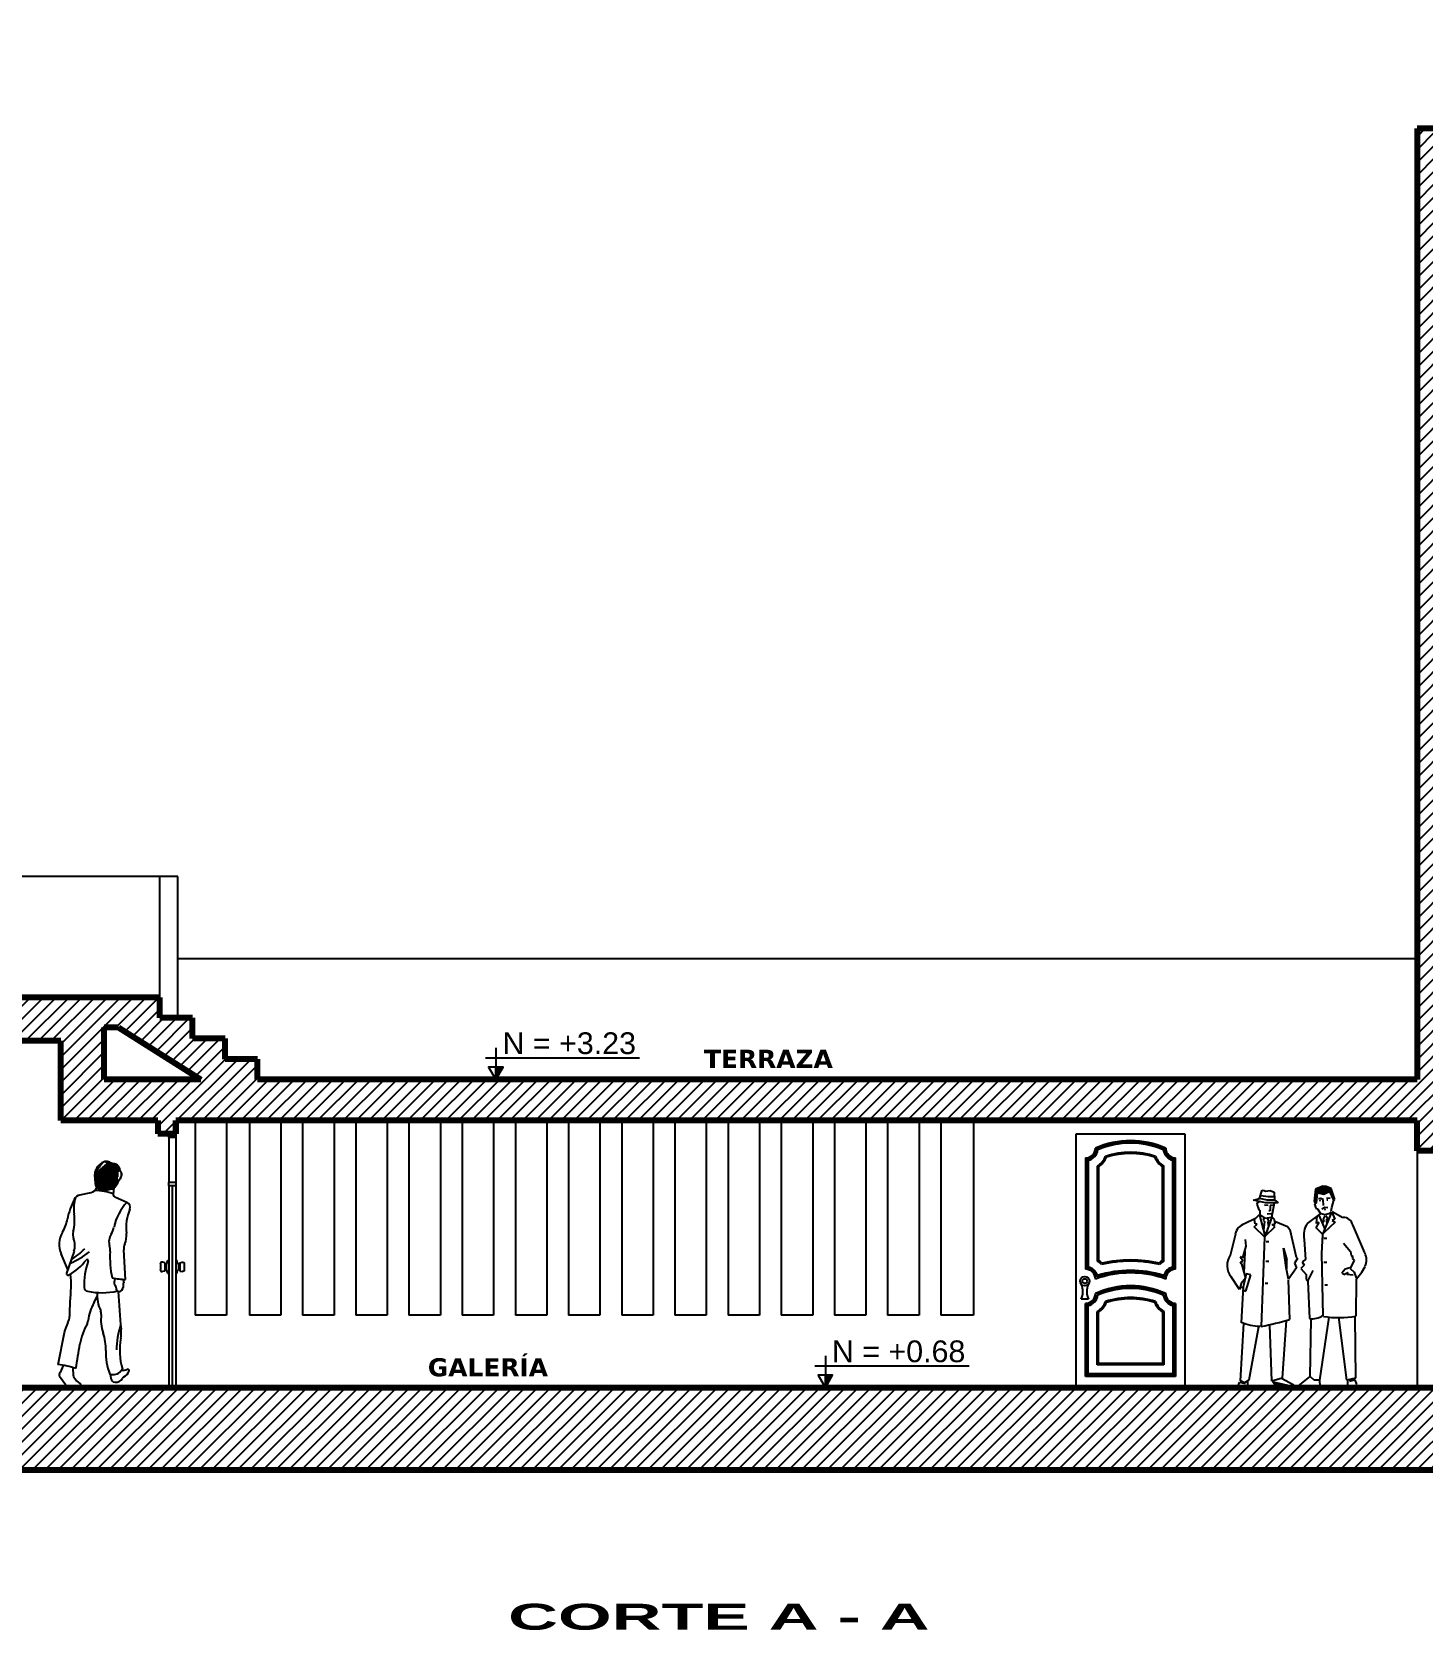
# Model space of a CAD drawing. Header units: inches. Extents: x -31.7 to 1.8, y -1.3 to 12.4.
# Drawn here: x -21.65 to -10.14, y -1.33 to 11.9 of the extents above; entities that cross this region are included whole.
import ezdxf

# ---------------------------------------------------------------- set-up
doc = ezdxf.new("R2010")
doc.units = ezdxf.units.IN
doc.header["$MEASUREMENT"] = 0
for name, color, linetype in [('Cotas', 60, 'Continuous'), ('Gradas', 3, 'Continuous'), ('Pared lejana', 152, 'Continuous'), ('Personas', 241, 'Continuous'), ('Puertas', 1, 'Continuous'), ('Texto', 98, 'Continuous'), ('Textura piso', 8, 'Continuous'), ('Ventana', 4, 'Continuous')]:
    doc.layers.add(name, color=color, linetype=linetype)
doc.layers.add('Paredes', color=5, linetype='Continuous', lineweight=80)
doc.styles.add('SANSSERIFBOLD', font='sasb____.pfb', dxfattribs={"width": 0.85, "height": 0.6})
doc.styles.get("Standard").update_dxf_attribs({"font": 'arial.ttf'})

# ---------------------------------------------------------------- blocks, each defined once
blk = doc.blocks.new('Puerta ele')
at = {"layer": 'Puertas', "linetype": 'Continuous'}
for p, q in [((330.196, 32.366), (330.196, 34.466)), ((330.196, 34.466), (331.096, 34.466)), ((331.096, 34.466), (331.096, 32.366)), ((330.274, 34.267), (330.274, 33.346)), ((330.285, 34.257), (330.285, 33.356)), ((331.007, 33.356), (331.007, 34.257)), ((331.018, 33.346), (331.018, 34.267)), ((330.296, 34.248), (330.296, 33.365)), ((330.371, 34.199), (330.371, 33.414)), ((330.382, 34.193), (330.382, 33.42)), ((330.91, 33.42), (330.91, 34.193)), ((330.921, 33.414), (330.921, 34.199)), ((330.996, 33.365), (330.996, 34.248)), ((330.297, 33.098), (330.238, 33.098)), ((330.274, 32.458), (330.274, 33.064)), ((331.018, 33.064), (331.018, 32.458)), ((330.285, 32.469), (330.285, 33.054)), ((330.296, 32.48), (330.296, 33.045)), ((330.371, 32.555), (330.371, 32.996)), ((330.382, 32.566), (330.382, 32.99)), ((330.91, 32.99), (330.91, 32.566)), ((330.921, 32.996), (330.921, 32.555)), ((330.996, 33.045), (330.996, 32.48)), ((331.007, 33.054), (331.007, 32.469)), ((330.921, 32.555), (330.371, 32.555)), ((330.91, 32.566), (330.382, 32.566)), ((331.018, 32.458), (330.274, 32.458)), ((331.007, 32.469), (330.285, 32.469)), ((330.996, 32.48), (330.296, 32.48)), ((331.096, 32.366), (330.196, 32.366))]:
    blk.add_line(p, q, dxfattribs=at)
for radius in [0.039, 0.0194]:
    blk.add_circle((330.267, 33.248), radius, dxfattribs=at)
for centre, radius, start, end in [((330.646, 33.715), 0.696, 65.282, 114.718), ((330.646, 33.709), 0.691, 66.0655, 113.9345), ((330.646, 33.703), 0.687, 66.8231, 113.1769), ((330.274, 34.348), 0.0807, 270, 360), ((330.274, 34.348), 0.0915, 276.7563, 355.959), ((330.274, 34.348), 0.102, 282.1532, 352.5847), ((330.274, 34.348), 0.178, 303.0557, 338.1439), ((330.274, 34.348), 0.188, 304.8499, 336.776), ((330.646, 33.649), 0.665, 71.8684, 108.1316), ((330.646, 33.64), 0.664, 72.5911, 107.4089), ((331.018, 34.348), 0.188, 203.224, 235.1501), ((331.018, 34.348), 0.178, 201.8561, 236.9443), ((331.018, 34.348), 0.102, 187.4153, 257.8468), ((331.018, 34.348), 0.0915, 184.041, 263.2437), ((331.018, 34.348), 0.0807, 180, 270), ((330.274, 33.265), 0.0807, 0, 90), ((330.274, 33.265), 0.0915, 9.8943, 83.2437), ((330.274, 33.265), 0.102, 17.2566, 77.8468), ((330.274, 33.265), 0.178, 42.8508, 56.9443), ((330.646, 32.428), 0.909, 72.4562, 107.5438), ((330.274, 33.265), 0.188, 44.874, 55.1501), ((330.646, 32.327), 1.086, 77.1532, 102.8468), ((330.646, 32.312), 1.111, 77.6199, 102.3801), ((331.018, 33.265), 0.188, 124.8499, 135.126), ((331.018, 33.265), 0.178, 123.0557, 137.1492), ((331.018, 33.265), 0.102, 102.1532, 162.7434), ((331.018, 33.265), 0.0915, 96.7563, 170.1057), ((331.018, 33.265), 0.0807, 90, 180), ((330.092, 33.161), 0.159, 336.6196, 22.0435), ((330.443, 33.161), 0.159, 157.9565, 203.3804), ((330.646, 32.462), 0.854, 70.0822, 109.9178), ((330.646, 32.513), 0.696, 65.282, 114.718), ((330.646, 32.444), 0.882, 71.3895, 108.6105), ((330.646, 32.506), 0.691, 66.0655, 113.9345), ((330.274, 33.145), 0.0807, 270, 360), ((330.274, 33.145), 0.0915, 276.7563, 355.959), ((330.274, 33.145), 0.102, 282.1532, 352.5847), ((330.274, 33.145), 0.178, 303.0557, 338.1439), ((330.646, 32.5), 0.687, 66.8231, 113.1769), ((330.274, 33.145), 0.188, 304.8499, 336.776), ((330.646, 32.447), 0.665, 71.8684, 108.1316), ((330.646, 32.437), 0.664, 72.5911, 107.4089), ((331.018, 33.145), 0.188, 203.224, 235.1501), ((331.018, 33.145), 0.178, 201.8561, 236.9443), ((331.018, 33.145), 0.102, 187.4153, 257.8468), ((331.018, 33.145), 0.0915, 184.041, 263.2437), ((331.018, 33.145), 0.0807, 180, 270)]:
    blk.add_arc(centre, radius, start, end, dxfattribs=at)
blk = doc.blocks.new('person')
at = {"layer": 'Personas', "true_color": 0x2f3232}
h = blk.add_hatch(dxfattribs=at)
h.set_pattern_fill('ANSI38', color=250, scale=0.05, style=0)
h.set_pattern_definition([(45, (367.752759, 28.646932), (-0.00441942, 0.00441942), []), (135, (367.752759, 28.646932), (-0.01325825, 0.00441942), [0.015625, -0.009375])])
h.paths.add_polyline_path([(367.722, 28.765), (367.681, 28.782), (367.654, 28.784), (367.594, 28.76), (367.582, 28.66), (367.593, 28.647), (367.599, 28.647), (367.606, 28.73), (367.662, 28.715), (367.711, 28.741), (367.746, 28.667), (367.745, 28.664), (367.753, 28.673)])
at = {"layer": 'Personas', "color": 36}
for p, q in [((367.131, 28.683), (367.153, 28.751)), ((367.14, 28.707), (367.201, 28.697)), ((367.153, 28.751), (367.168, 28.749)), ((367.168, 28.749), (367.179, 28.742)), ((367.179, 28.742), (367.219, 28.749)), ((367.219, 28.749), (367.252, 28.733)), ((367.252, 28.733), (367.254, 28.67)), ((367.08, 28.668), (367.131, 28.683)), ((367.179, 28.646), (367.08, 28.668)), ((367.131, 28.684), (367.191, 28.672)), ((367.285, 28.647), (367.179, 28.646)), ((367.191, 28.672), (367.254, 28.671)), ((367.201, 28.697), (367.253, 28.697)), ((367.254, 28.67), (367.285, 28.647)), ((367.549, 27.21), (367.557, 27.682)), ((367.704, 27.7), (367.626, 27.178)), ((367.853, 27.179), (367.785, 27.701)), ((367.918, 27.705), (367.925, 27.196)), ((367.582, 27.179), (367.549, 27.21)), ((367.626, 27.178), (367.582, 27.179)), ((367.925, 27.196), (367.853, 27.179))]:
    blk.add_line(p, q, dxfattribs=at)
at = {"layer": 'Personas', "color": 250, "true_color": 0x2f3232}
for p, q in [((367.594, 28.76), (367.582, 28.66)), ((367.654, 28.784), (367.594, 28.76)), ((367.681, 28.782), (367.654, 28.784)), ((367.722, 28.765), (367.681, 28.782)), ((367.753, 28.673), (367.722, 28.765)), ((367.582, 28.66), (367.593, 28.647)), ((367.593, 28.647), (367.599, 28.647)), ((367.645, 28.597), (367.67, 28.611)), ((367.67, 28.611), (367.695, 28.606)), ((367.745, 28.664), (367.753, 28.673))]:
    blk.add_line(p, q, dxfattribs=at)
at = {"layer": 'Personas'}
for p, q in [((367.606, 28.73), (367.598, 28.642)), ((367.662, 28.715), (367.606, 28.73)), ((367.711, 28.741), (367.662, 28.715)), ((367.746, 28.667), (367.711, 28.741)), ((367.114, 28.651), (367.107, 28.634)), ((367.107, 28.634), (367.121, 28.596)), ((367.126, 28.648), (367.114, 28.651)), ((367.121, 28.596), (367.132, 28.583)), ((367.126, 28.658), (367.126, 28.648)), ((367.132, 28.583), (367.132, 28.583)), ((367.132, 28.583), (367.132, 28.551)), ((367.172, 28.629), (367.202, 28.626)), ((367.217, 28.58), (367.208, 28.579)), ((367.242, 28.627), (367.217, 28.624)), ((367.217, 28.624), (367.217, 28.58)), ((367.231, 28.528), (367.253, 28.646)), ((367.598, 28.642), (367.584, 28.638)), ((367.584, 28.638), (367.596, 28.602)), ((367.596, 28.602), (367.609, 28.597)), ((367.609, 28.597), (367.635, 28.557)), ((367.634, 28.681), (367.618, 28.679)), ((367.627, 28.666), (367.638, 28.667)), ((367.656, 28.674), (367.634, 28.681)), ((367.659, 28.623), (367.656, 28.674)), ((367.667, 28.592), (367.678, 28.594)), ((367.683, 28.684), (367.714, 28.688)), ((367.687, 28.671), (367.696, 28.672)), ((367.724, 28.577), (367.727, 28.608)), ((367.727, 28.608), (367.746, 28.667)), ((367.13, 28.548), (367.173, 28.518)), ((367.173, 28.518), (367.231, 28.527)), ((367.194, 28.554), (367.226, 28.558)), ((367.253, 28.507), (367.231, 28.53)), ((367.838, 28.097), (367.812, 28.063)), ((367.812, 28.063), (367.828, 28.053)), ((367.828, 28.053), (367.861, 28.068)), ((367.876, 28.109), (367.838, 28.097)), ((367.861, 28.068), (367.852, 28.055)), ((367.852, 28.055), (367.905, 28.049))]:
    blk.add_line(p, q, dxfattribs=at)
at = {"layer": 'Personas', "color": 37}
for p, q in [((367.653, 28.384), (367.728, 28.568)), ((367.728, 28.568), (367.753, 28.511)), ((367.82, 28.523), (367.731, 28.572)), ((367.527, 28.474), (367.633, 28.555)), ((367.599, 28.44), (367.624, 28.482)), ((367.65, 28.386), (367.599, 28.44)), ((367.602, 28.476), (367.607, 28.535)), ((367.624, 28.482), (367.602, 28.476)), ((367.62, 28.545), (367.671, 28.427)), ((367.755, 28.485), (367.662, 28.399)), ((367.753, 28.511), (367.731, 28.501)), ((367.731, 28.501), (367.755, 28.485)), ((368.001, 28.233), (367.901, 28.463)), ((367.5, 28.342), (367.51, 28.176)), ((367.651, 28.384), (367.644, 28.226)), ((367.663, 28.354), (367.687, 28.354)), ((367.825, 28.312), (367.882, 28.244)), ((367.51, 28.176), (367.483, 28.157)), ((367.644, 28.226), (367.655, 27.71)), ((367.913, 28.171), (367.88, 28.103)), ((367.882, 28.244), (367.887, 28.211)), ((367.887, 28.211), (367.903, 28.202)), ((367.903, 28.202), (367.895, 28.184)), ((367.895, 28.184), (367.913, 28.171)), ((367.498, 28.13), (367.472, 28.102)), ((367.472, 28.102), (367.515, 28.052)), ((367.483, 28.157), (367.498, 28.13)), ((367.515, 28.052), (367.515, 28.017)), ((367.529, 27.999), (367.573, 28.085)), ((367.663, 28.156), (367.687, 28.156)), ((367.88, 28.103), (367.912, 28.071)), ((367.912, 28.071), (367.929, 28.024)), ((367.931, 28.017), (367.975, 28.072)), ((367.975, 28.072), (368.004, 28.119)), ((367.515, 28.017), (367.529, 27.999)), ((367.529, 27.999), (367.544, 27.688)), ((367.669, 27.968), (367.693, 27.968)), ((367.929, 27.707), (367.931, 28.017)), ((366.953, 27.13), (366.965, 27.162)), ((366.961, 27.116), (366.953, 27.13)), ((366.995, 27.117), (366.961, 27.116)), ((366.965, 27.162), (367.01, 27.15)), ((366.982, 27.157), (366.981, 27.17)), ((367.031, 27.132), (366.995, 27.117)), ((367.031, 27.172), (367.031, 27.132)), ((367.239, 27.165), (367.411, 27.127)), ((367.252, 27.147), (367.239, 27.165)), ((367.29, 27.137), (367.252, 27.147)), ((367.299, 27.145), (367.29, 27.137)), ((367.312, 27.134), (367.299, 27.145)), ((367.311, 27.196), (367.407, 27.142)), ((367.424, 27.122), (367.312, 27.134)), ((367.407, 27.142), (367.424, 27.122))]:
    blk.add_line(p, q, dxfattribs=at)
at = {"layer": 'Personas', "color": 36, "true_color": 0x673d14}
for p, q in [((367.097, 28.517), (367.006, 28.471)), ((367.085, 28.447), (367.11, 28.469)), ((367.173, 28.363), (367.085, 28.447)), ((367.087, 28.507), (367.13, 28.548)), ((367.094, 28.473), (367.087, 28.507)), ((367.11, 28.469), (367.094, 28.473)), ((367.13, 28.544), (367.174, 28.376)), ((367.166, 28.518), (367.16, 28.503)), ((367.16, 28.503), (367.172, 28.491)), ((367.172, 28.491), (367.164, 28.421)), ((367.231, 28.527), (367.174, 28.367)), ((367.174, 28.367), (367.258, 28.451)), ((367.195, 28.517), (367.203, 28.495)), ((367.203, 28.495), (367.199, 28.489)), ((367.199, 28.489), (367.201, 28.459)), ((367.234, 28.467), (367.26, 28.473)), ((367.258, 28.451), (367.234, 28.467)), ((367.26, 28.473), (367.253, 28.507)), ((367.261, 28.491), (367.361, 28.451)), ((367.361, 28.451), (367.382, 28.426)), ((366.93, 28.387), (366.886, 28.211)), ((367.011, 28.343), (367.016, 28.287)), ((367.145, 27.623), (367.173, 28.363)), ((367.184, 28.326), (367.208, 28.326)), ((367.382, 28.426), (367.434, 28.195)), ((366.989, 28.191), (366.97, 28.198)), ((366.97, 28.198), (366.989, 28.175)), ((366.989, 28.175), (366.982, 28.153)), ((367.016, 28.287), (366.989, 28.191)), ((367.002, 28.067), (367.011, 28.237)), ((367.011, 28.237), (367.009, 28.256)), ((367.349, 28.112), (367.328, 28.27)), ((367.328, 28.27), (367.356, 28.175)), ((367.356, 28.1), (367.356, 28.175)), ((367.445, 28.185), (367.42, 28.146)), ((367.434, 28.195), (367.445, 28.185)), ((366.982, 28.153), (366.969, 28.155)), ((366.969, 28.155), (366.982, 28.14)), ((366.982, 28.14), (367.014, 28.022)), ((367.019, 28.057), (366.992, 27.936)), ((367.016, 27.915), (367.057, 28.051)), ((367.057, 28.051), (367.019, 28.057)), ((367.183, 28.162), (367.206, 28.162)), ((367.37, 28.014), (367.349, 28.112)), ((367.435, 28.108), (367.37, 28.014)), ((367.42, 28.146), (367.435, 28.108)), ((366.965, 27.928), (366.896, 28.034)), ((366.977, 27.978), (366.965, 27.928)), ((366.975, 27.952), (366.994, 27.942)), ((367.014, 28.022), (366.977, 27.978)), ((366.98, 27.654), (366.996, 27.954)), ((366.995, 27.924), (367.016, 27.915)), ((367.176, 27.982), (367.2, 27.982)), ((367.368, 28.01), (367.379, 27.68))]:
    blk.add_line(p, q, dxfattribs=at)
at = {"layer": 'Personas', "color": 8}
for p, q in [((367.664, 28.496), (367.649, 28.475)), ((367.67, 28.538), (367.654, 28.505)), ((367.654, 28.505), (367.664, 28.496)), ((367.679, 28.54), (367.696, 28.515)), ((367.696, 28.515), (367.68, 28.5)), ((367.68, 28.5), (367.686, 28.484)), ((366.973, 27.174), (367, 27.647)), ((367.349, 27.672), (367.316, 27.196)), ((367.121, 27.62), (367.041, 27.178)), ((367.233, 27.169), (367.214, 27.637)), ((367.005, 27.157), (366.973, 27.174)), ((367.041, 27.178), (367.005, 27.157)), ((367.316, 27.196), (367.233, 27.169))]:
    blk.add_line(p, q, dxfattribs=at)
at = {"layer": 'Personas', "color": 18}
for p, q in [((367.466, 27.119), (367.448, 27.13)), ((367.545, 27.208), (367.45, 27.132)), ((367.596, 27.13), (367.466, 27.119)), ((367.577, 27.121), (367.578, 27.129)), ((367.577, 27.121), (367.633, 27.121)), ((367.63, 27.13), (367.596, 27.13)), ((367.626, 27.175), (367.63, 27.13)), ((367.633, 27.121), (367.63, 27.13)), ((367.858, 27.18), (367.857, 27.14)), ((367.857, 27.14), (367.888, 27.117)), ((367.92, 27.18), (367.875, 27.168)), ((367.888, 27.117), (367.92, 27.116)), ((367.906, 27.178), (367.908, 27.192)), ((367.934, 27.142), (367.92, 27.18)), ((367.92, 27.116), (367.934, 27.142))]:
    blk.add_line(p, q, dxfattribs=at)
at = {"layer": 'Personas'}
blk.add_arc((367.671, 28.623), 0.0725, 241.9613, 315.0688, dxfattribs=at)
at = {"layer": 'Personas', "color": 36, "true_color": 0x673d14}
for centre, radius, start, end in [((367.038, 28.365), 0.111, 106.6876, 167.3404), ((367.01, 28.128), 0.148, 145.5147, 219.4769), ((367.149, 28.067), 0.443, 247.614, 268.0811), ((366.555, 30.505), 2.942, 281.5632, 286.2566)]:
    blk.add_arc(centre, radius, start, end, dxfattribs=at)
at = {"layer": 'Personas', "color": 37}
for centre, radius, start, end in [((367.665, 28.38), 0.169, 146.1186, 192.5001), ((367.823, 28.444), 0.0809, 13.4575, 90.7347), ((367.884, 28.173), 0.131, 337.4395, 25.0407), ((367.563, 27.866), 0.179, 263.4868, 300.9015), ((367.787, 28.495), 0.799, 260.8693, 280.0412)]:
    blk.add_arc(centre, radius, start, end, dxfattribs=at)
blk = doc.blocks.new('people')
at = {"true_color": 0x2f3232}
h = blk.add_hatch(dxfattribs=at)
h.set_pattern_fill('ANSI38', color=250, scale=0.05, angle=45, style=0)
h.set_pattern_definition([(90, (326.720215, 24.233731), (-0.00625, 9e-19), []), (180, (326.720215, 24.233731), (-0.0125, -0.00625), [0.015625, -0.009375])])
edge = h.paths.add_edge_path()
edge.add_arc((326.658, 24.408), 0.0398, 11.1317, 76.2407)
edge.add_arc((326.617, 24.35), 0.123, 113.2344, 172.903)
edge.add_arc((326.771, 24.869), 0.434, 248.6383, 256.2407)
edge.add_arc((326.591, 24.41), 0.0582, 68.6383, 113.2344)
edge.add_arc((326.559, 24.358), 0.0645, 172.903, 191.7376)
edge.add_arc((326.177, 24.278), 0.325, 0.6648, 11.7376)
edge.add_arc((326.547, 24.283), 0.0448, 180.6648, 256.2568)
edge.add_arc((326.582, 24.424), 0.191, 256.2568, 287.5392)
edge.add_arc((326.621, 24.301), 0.061, 287.5392, 337.6468)
edge.add_arc((326.878, 24.195), 0.217, 139.938, 157.6468)
edge.add_arc((326.789, 24.434), 0.0933, 191.1317, 216.2418)
edge.add_arc((326.684, 24.358), 0.0358, 319.938, 396.2418)
at = {"color": 37}
for p, q in [((326.373, 24.191), (326.465, 24.212)), ((326.653, 24.249), (326.648, 24.198)), ((326.661, 24.176), (326.762, 24.131)), ((326.273, 23.573), (326.217, 23.703)), ((326.324, 23.727), (326.263, 23.543)), ((326.75, 23.491), (326.735, 23.736))]:
    blk.add_line(p, q, dxfattribs=at)
at = {"color": 8}
for p, q in [((326.192, 22.788), (326.244, 23.052)), ((326.233, 22.781), (326.209, 22.721)), ((326.315, 22.762), (326.318, 22.694)), ((326.265, 22.607), (326.204, 22.69)), ((326.624, 22.708), (326.629, 22.673)), ((326.361, 22.599), (326.377, 22.61))]:
    blk.add_line(p, q, dxfattribs=at)
at = {"color": 7}
blk.add_line((326.724, 22.75), (326.711, 22.734), dxfattribs=at)
at = {"color": 250, "true_color": 0x2f3232}
for centre, radius, start, end in [((326.591, 24.41), 0.0582, 68.6383, 113.2344), ((326.559, 24.358), 0.0645, 172.903, 191.7376), ((326.617, 24.35), 0.123, 113.2344, 172.903), ((326.177, 24.278), 0.325, 0.6648, 11.7376), ((326.771, 24.869), 0.434, 248.6383, 256.2407), ((326.658, 24.408), 0.0398, 11.1317, 76.2407), ((326.789, 24.434), 0.0933, 191.1317, 216.2418), ((326.684, 24.358), 0.0358, 319.938, 36.2418), ((326.547, 24.283), 0.0448, 180.6648, 256.2568), ((326.582, 24.424), 0.191, 256.2568, 287.5392), ((326.621, 24.301), 0.061, 287.5392, 337.6468), ((326.878, 24.195), 0.217, 139.938, 157.6468)]:
    blk.add_arc(centre, radius, start, end, dxfattribs=at)
at = {"color": 37}
for centre, radius, start, end in [((326.448, 24.283), 0.073, 283.256, 334.5444), ((326.481, 23.713), 0.515, 71.0255, 88.3019), ((326.851, 23.877), 0.593, 152.2152, 168.7633), ((326.655, 24.076), 0.333, 163.7872, 187.0166), ((326.39, 24.12), 0.0724, 103.256, 152.2152), ((326.67, 24.196), 0.0219, 174.5751, 246.0598), ((327.078, 23.836), 0.432, 136.9705, 168.178), ((327.181, 23.915), 0.426, 158.1701, 185.4665), ((326.743, 24.09), 0.0451, 338.1701, 66.0597), ((325.911, 24.064), 0.365, 330.0578, 348.7633), ((325.93, 23.986), 0.399, 345.8402, 7.0166), ((326.4, 23.783), 0.199, 150.0578, 203.4411), ((326.41, 23.865), 0.0965, 165.8402, 202.2302), ((326.184, 23.773), 0.147, 341.7326, 22.2302), ((326.73, 23.803), 0.117, 146.8546, 196.7471), ((326.491, 23.959), 0.167, 326.8546, 348.178), ((326.572, 23.856), 0.186, 337.8521, 5.4665), ((326.094, 24.146), 0.555, 290.8435, 310.1037), ((326.001, 24.138), 0.568, 301.8431, 316.439), ((326.494, 23.732), 0.129, 356.5823, 16.7471), ((327.431, 23.676), 0.81, 176.5823, 192.2391), ((326.85, 23.743), 0.115, 157.8521, 183.5164), ((326.275, 23.539), 0.0129, 161.7326, 299.7251), ((326.041, 23.95), 0.485, 299.7251, 322.1534), ((326.937, 23.456), 0.529, 159.4195, 183.4038), ((326.432, 23.646), 0.00999, 339.4195, 142.1534), ((326.442, 23.427), 0.0334, 183.4038, 258.5087), ((326.774, 24.157), 0.666, 258.3556, 267.9638), ((326.552, 23.965), 0.583, 258.5087, 282.9627)]:
    blk.add_arc(centre, radius, start, end, dxfattribs=at)
at = {"color": 8}
for centre, radius, start, end in [((328.806, 23.186), 2.519, 174.534, 179.9924), ((325.928, 23.461), 0.373, 354.534, 11.4008), ((326.841, 23.107), 0.402, 151.5146, 173.6281), ((325.326, 23.929), 1.322, 331.5146, 334.1443), ((326.794, 23.356), 0.278, 174.3047, 206.1911), ((330.828, 23.535), 4.14, 181.9686, 186.3209), ((326.181, 23.186), 0.106, 330.7516, 359.9924), ((326.383, 23.158), 0.0588, 329.8186, 353.6282), ((326.498, 23.21), 0.0514, 351.5802, 26.1911), ((326.863, 23.156), 0.317, 171.5802, 199.7946), ((326.517, 22.998), 0.279, 150.7516, 168.8509), ((326.867, 22.877), 0.5, 149.8186, 170.8906), ((326.201, 22.918), 0.386, 357.7228, 19.7946), ((327.324, 22.908), 0.648, 161.4987, 180), ((326.457, 23.051), 0.258, 349.755, 6.3209), ((305.987, 26.225), 20.646, 350.3255, 350.8906), ((327.044, 22.885), 0.458, 177.7228, 202.6493), ((327.265, 22.905), 0.563, 169.755, 196.031), ((326.049, 21.798), 1.001, 73.1531, 81.829), ((326.769, 22.738), 0.0102, 342.8074, 111.8727), ((326.218, 22.7), 0.0171, 148.5305, 216.3056), ((326.138, 22.749), 0.0762, 328.5305, 338.2916), ((326.334, 22.694), 0.0154, 182.697, 212.5784), ((326.498, 22.8), 0.211, 212.5784, 234.9166), ((326.371, 22.619), 0.0102, 305.1279, 54.9166), ((326.648, 22.785), 0.0808, 250.8808, 321.1274), ((326.665, 22.678), 0.0363, 188.106, 262.8731), ((326.669, 22.705), 0.0634, 262.8731, 330.747), ((326.729, 22.839), 0.0979, 262.8145, 291.8728), ((326.748, 22.66), 0.0279, 116.2042, 150.747), ((326.699, 22.76), 0.0839, 296.2042, 342.8074), ((326.278, 22.617), 0.0167, 216.3056, 269.5881), ((326.273, 21.871), 0.729, 83.9695, 89.5881), ((326.351, 22.614), 0.0176, 263.9695, 305.1279)]:
    blk.add_arc(centre, radius, start, end, dxfattribs=at)
at = {"layer": 'Personas'}
for p, q in [((326.661, 23.5), (326.656, 23.469)), ((326.73, 23.492), (326.735, 23.465))]:
    blk.add_line(p, q, dxfattribs=at)
for centre, radius, start, end in [((326.683, 23.465), 0.027, 170.4592, 224.3283), ((326.642, 23.425), 0.0298, 353.2856, 44.3283), ((326.698, 23.418), 0.0262, 173.2856, 325.7475), ((326.644, 23.455), 0.0909, 325.7475, 5.022), ((326.706, 23.46), 0.0292, 5.022, 9.1218)]:
    blk.add_arc(centre, radius, start, end, dxfattribs=at)
blk = doc.blocks.new('MANUBRO')
for p, q in [((-0.069, 0.076), (-0.069, 0.03)), ((-0.033, 0.087), (-0.051, 0.092)), ((-0.033, 0.018), (-0.051, 0.014)), ((-0.033, 0.087), (-0.033, 0.018)), ((-0.033, 0.073), (-0.02, 0.073)), ((-0.033, 0.032), (-0.02, 0.032)), ((-0.02, 0.073), (-0.02, 0.032)), ((-0.009, 0.106), (0, 0.106)), ((-0.009, 0), (0, 0))]:
    blk.add_line(p, q)
for centre, radius, start, end in [((-0.053, 0.076), 0.0163, 85.3243, 180), ((-0.053, 0.03), 0.0163, 180, 274.6757), ((-0.06, 0.106), 0.0515, 320.834, 359.8998), ((-0.06, 0), 0.0515, 0.1002, 39.166)]:
    blk.add_arc(centre, radius, start, end)
blk = doc.blocks.new('puerta corte')
at = {"layer": 'Puertas'}
for p, q in [((339.074, 16.603), (339.074, 16.233)), ((339.134, 16.603), (339.134, 16.233)), ((339.074, 16.203), (339.074, 14.533)), ((339.104, 16.203), (339.104, 14.533)), ((339.134, 16.203), (339.134, 14.533)), ((339.134, 14.533), (339.074, 14.533))]:
    blk.add_line(p, q, dxfattribs=at)
at = {"layer": 'Puertas', "ltscale": 5}
for points in [[(339.074, 16.603), (339.074, 16.633), (339.134, 16.633), (339.134, 16.603), (339.134, 16.603), (339.134, 16.603), (339.074, 16.603), (339.074, 16.633)], [(339.074, 16.203), (339.074, 16.233), (339.134, 16.233), (339.134, 16.203), (339.134, 16.203), (339.134, 16.203), (339.074, 16.203), (339.074, 16.233)]]:
    blk.add_lwpolyline(points, dxfattribs=at)
at = {"layer": 'Puertas'}
blk.add_blockref('MANUBRO', (339.074, 15.48), dxfattribs=at)
at = {"layer": 'Puertas', "xscale": -1}
blk.add_blockref('MANUBRO', (339.134, 15.48), dxfattribs=at)
blk = doc.blocks.new('T')
at = {"ltscale": 0.5}
blk.add_hatch(color=256, dxfattribs=at).paths.add_polyline_path([(2.6, 0), (0, 0), (2.6, -1.5)])
blk.add_line((0, 0), (2.6, 0), dxfattribs=at)
at = {"linetype": 'Continuous', "ltscale": 0.5}
blk.add_lwpolyline([(0, 0), (2.6, -1.5), (2.6, 1.5)], close=True, dxfattribs=at)
blk = doc.blocks.new('nivel c')
at = {"layer": 'Cotas'}
for p, q in [((230.97, 33.232), (230.97, 32.969)), ((230.884, 33.149), (232.159, 33.149))]:
    blk.add_line(p, q, dxfattribs=at)
at = {"layer": 'Cotas', "color": 8, "xscale": 0.03999999999996362, "yscale": 0.03999999999996362, "zscale": 0.03999999999996362, "rotation": 90}
blk.add_blockref('T', (230.97, 32.969), dxfattribs=at)

msp = doc.modelspace()

# ---------------------------------------------------------------- hatches: boundary and pattern name
at = {"layer": 'Textura piso'}
h = msp.add_hatch(dxfattribs=at)
h.set_pattern_fill('ANSI31', color=256, scale=0.6, style=0)
h.set_pattern_definition([(45, (0.2, 0), (-0.05303301, 0.05303301), [])])
h.paths.add_polyline_path([(-25.487, 0.68), (-25.487, 0.34), (-25.982, 0.34), (-25.982, 0.17), (-29.8, 0.17), (-29.8, 4.61), (-26.779, 4.61), (-26.779, 4.81), (-29.8, 4.81), (-29.8, 4.91), (-30.05, 4.91), (-30.05, 0.17), (-31.435, 0.17), (-31.435, 0), (0, 0), (0, 0.17), (-0.3, 0.17), (-0.3, 0.34), (-1.12, 0.34), (-1.12, 2.89), (0.2, 2.89), (0.2, 3.04), (0, 3.04), (0, 11.1), (-0.15, 11.1), (-0.15, 10.3), (-5.083, 10.3), (-5.083, 11.9), (-5.203, 11.9), (-5.203, 3.23), (-5.463, 3.23), (-5.463, 11.9), (-5.583, 11.9), (-5.583, 10.3), (-10.044, 10.3), (-10.044, 11.1), (-10.194, 11.1), (-10.194, 3.23), (-19.786, 3.23), (-19.786, 3.4), (-20.056, 3.4), (-20.056, 3.57), (-20.326, 3.57), (-20.326, 3.74), (-20.596, 3.74), (-20.596, 3.91), (-26.929, 3.91), (-26.929, 3.55), (-21.415, 3.55), (-21.415, 2.89), (-20.612, 2.89), (-20.612, 2.78), (-20.462, 2.78), (-20.462, 2.89), (-10.194, 2.89), (-10.194, 2.64), (-9.193, 2.64), (-6.493, 0.94), (-5.583, 0.94), (-5.583, 0.34), (-9.671, 0.34), (-9.671, 0.51), (-9.941, 0.51), (-9.941, 0.68)])
h.paths.add_polyline_path([(-21.055, 3.23), (-21.055, 3.66), (-20.938, 3.66), (-20.255, 3.23)], flags=16)
h.paths.add_polyline_path([(-9.944, 2.89), (-8.923, 2.89), (-8.923, 2.72), (-8.653, 2.72), (-8.653, 2.55), (-8.383, 2.55), (-8.383, 2.38), (-8.113, 2.38), (-8.113, 2.21), (-7.843, 2.21), (-7.843, 2.04), (-7.573, 2.04), (-7.573, 1.87), (-7.303, 1.87), (-7.303, 1.7), (-7.033, 1.7), (-7.033, 1.53), (-6.763, 1.53), (-6.763, 1.36), (-6.493, 1.36), (-6.493, 1.19), (-5.583, 1.19), (-5.583, 3.83), (-6.493, 3.83), (-9.193, 5.53), (-9.944, 5.53)], flags=17)
h.paths.add_polyline_path([(-9.944, 5.78), (-9.944, 9.93), (-5.583, 9.93), (-5.583, 4.08), (-6.493, 4.08), (-6.493, 4.25), (-6.763, 4.25), (-6.763, 4.42), (-7.033, 4.42), (-7.033, 4.59), (-7.303, 4.59), (-7.303, 4.76), (-7.573, 4.76), (-7.573, 4.93), (-7.843, 4.93), (-7.843, 5.1), (-8.113, 5.1), (-8.113, 5.27), (-8.383, 5.27), (-8.383, 5.44), (-8.653, 5.44), (-8.653, 5.61), (-8.923, 5.61), (-8.923, 5.78)], flags=16)
h.paths.add_polyline_path([(-5.463, 2.89), (-5.463, 0.34), (-2.679, 0.34), (-2.679, 2.89)], flags=17)
h.paths.add_polyline_path([(-5.083, 3.23), (-5.083, 6.12), (-3.67, 6.12), (-3.67, 3.23)], flags=16)
h.paths.add_polyline_path([(-5.083, 6.46), (-5.083, 9.93), (-3.67, 9.93), (-3.67, 6.46)], flags=16)
h.paths.add_polyline_path([(-3.55, 3.23), (-3.55, 6.12), (-0.25, 6.12), (-0.25, 3.23)], flags=16)
h.paths.add_polyline_path([(-3.55, 6.46), (-3.55, 9.93), (-0.25, 9.93), (-0.25, 6.46)], flags=16)
h.paths.add_polyline_path([(-2.579, 2.89), (-2.579, 0.34), (-1.316, 0.34), (-1.316, 2.89)], flags=17)

# ---------------------------------------------------------------- linework, layer by layer
at = {"layer": 'Gradas'}
msp.add_line((-20.596, 3.74), (-20.596, 3.91), dxfattribs=at)
at = {"layer": 'Pared lejana'}
for p, q in [((-20.446, 4.91), (-23.877, 4.91)), ((-20.596, 3.91), (-20.596, 4.91)), ((-20.446, 3.74), (-20.446, 4.91)), ((-10.194, 4.23), (-20.446, 4.23)), ((-10.194, 2.64), (-10.194, 0.68))]:
    msp.add_line(p, q, dxfattribs=at)
at = {"layer": 'Paredes'}
for p, q in [((-10.194, 11.1), (-10.194, 3.23)), ((-10.044, 11.1), (-10.194, 11.1)), ((-20.596, 3.91), (-26.929, 3.91)), ((-20.596, 3.74), (-20.596, 3.91)), ((-20.326, 3.74), (-20.596, 3.74)), ((-20.326, 3.57), (-20.326, 3.74)), ((-20.938, 3.66), (-21.055, 3.66)), ((-21.055, 3.23), (-21.055, 3.66)), ((-20.938, 3.66), (-20.255, 3.23)), ((-21.415, 3.55), (-26.929, 3.55)), ((-21.415, 2.89), (-21.415, 3.55)), ((-20.056, 3.57), (-20.326, 3.57)), ((-20.056, 3.4), (-20.056, 3.57)), ((-19.786, 3.4), (-20.056, 3.4)), ((-19.786, 3.23), (-19.786, 3.4)), ((-20.255, 3.23), (-21.055, 3.23)), ((-10.194, 3.23), (-19.786, 3.23)), ((-20.612, 2.89), (-21.415, 2.89)), ((-20.612, 2.89), (-20.612, 2.78)), ((-20.462, 2.78), (-20.612, 2.78)), ((-10.194, 2.89), (-20.462, 2.89)), ((-20.462, 2.78), (-20.462, 2.89)), ((-20.462, 2.89), (-20.462, 2.78)), ((-10.194, 2.64), (-10.194, 2.89)), ((-9.193, 2.64), (-10.194, 2.64)), ((-9.941, 0.68), (-25.487, 0.68)), ((-31.435, 0), (0, 0))]:
    msp.add_line(p, q, dxfattribs=at)
at = {"layer": 'Ventana'}
for p, q in [((-20.304, 2.89), (-20.304, 1.28)), ((-20.044, 2.89), (-20.044, 1.28)), ((-19.854, 2.89), (-19.854, 1.28)), ((-19.594, 2.89), (-19.594, 1.28)), ((-19.414, 2.89), (-19.414, 1.28)), ((-19.154, 2.89), (-19.154, 1.28)), ((-18.974, 2.89), (-18.974, 1.28)), ((-18.714, 2.89), (-18.714, 1.28)), ((-18.534, 2.89), (-18.534, 1.28)), ((-18.274, 2.89), (-18.274, 1.28)), ((-18.094, 2.89), (-18.094, 1.28)), ((-17.834, 2.89), (-17.834, 1.28)), ((-17.654, 2.89), (-17.654, 1.28)), ((-17.394, 2.89), (-17.394, 1.28)), ((-17.214, 2.89), (-17.214, 1.28)), ((-16.954, 2.89), (-16.954, 1.28)), ((-16.774, 2.89), (-16.774, 1.28)), ((-16.514, 2.89), (-16.514, 1.28)), ((-16.334, 2.89), (-16.334, 1.28)), ((-16.074, 2.89), (-16.074, 1.28)), ((-15.894, 2.89), (-15.894, 1.28)), ((-15.634, 2.89), (-15.634, 1.28)), ((-15.454, 2.89), (-15.454, 1.28)), ((-15.194, 2.89), (-15.194, 1.28)), ((-15.014, 2.89), (-15.014, 1.28)), ((-14.754, 2.89), (-14.754, 1.28)), ((-14.574, 2.89), (-14.574, 1.28)), ((-14.314, 2.89), (-14.314, 1.28)), ((-14.134, 2.89), (-14.134, 1.28)), ((-14.134, 2.89), (-13.864, 2.89)), ((-13.864, 2.89), (-13.864, 1.28)), ((-20.044, 1.28), (-20.304, 1.28)), ((-19.594, 1.28), (-19.854, 1.28)), ((-19.154, 1.28), (-19.414, 1.28)), ((-18.714, 1.28), (-18.974, 1.28)), ((-18.274, 1.28), (-18.534, 1.28)), ((-17.834, 1.28), (-18.094, 1.28)), ((-17.394, 1.28), (-17.654, 1.28)), ((-16.954, 1.28), (-17.214, 1.28)), ((-16.514, 1.28), (-16.774, 1.28)), ((-16.074, 1.28), (-16.334, 1.28)), ((-15.634, 1.28), (-15.894, 1.28)), ((-15.194, 1.28), (-15.454, 1.28)), ((-14.754, 1.28), (-15.014, 1.28)), ((-14.314, 1.28), (-14.574, 1.28)), ((-13.864, 1.28), (-14.134, 1.28))]:
    msp.add_line(p, q, dxfattribs=at)

# ---------------------------------------------------------------- block references
at = {"layer": 'Cotas'}
for p in [(-248.785, -29.739), (-246.059, -32.289)]:
    msp.add_blockref('nivel c', p, dxfattribs=at)
at = {"layer": 'Gradas'}
msp.add_blockref('puerta corte', (-359.596, -13.853), dxfattribs=at)
at = {"layer": 'Personas'}
for name, p in [('people', (-347.629, -21.916)), ('person', (-378.627, -26.436))]:
    msp.add_blockref(name, p, dxfattribs=at)
at = {"layer": 'Puertas'}
msp.add_blockref('Puerta ele', (-343.21, -31.686), dxfattribs=at)

# ---------------------------------------------------------------- texts
at = {"layer": 'Cotas', "color": 7, "style": 'SANSSERIFBOLD', "width": 1.9}
msp.add_text('CORTE A - A', height=0.21494, dxfattribs=at).set_placement((-17.713, -1.323))
at = {"layer": 'Cotas', "char_height": 0.18, "width": 1.25261, "attachment_point": 1}
for s, insert in [(' N = +3.23', (-17.83, 3.621)), (' N = +0.68', (-15.105, 1.071))]:
    msp.add_mtext(s, dxfattribs=dict(at, insert=insert))
at = {"layer": 'Texto', "char_height": 0.15, "attachment_point": 1}
for s, insert in [('{\\fVerdana|b1|i0|c0|p34;TERRAZA}', (-16.093, 3.477)), ('{\\fVerdana|b1|i0|c0|p34;GALERÍA}', (-18.378, 0.924))]:
    msp.add_mtext(s, dxfattribs=dict(at, insert=insert))

doc.saveas('drawing.dxf')
